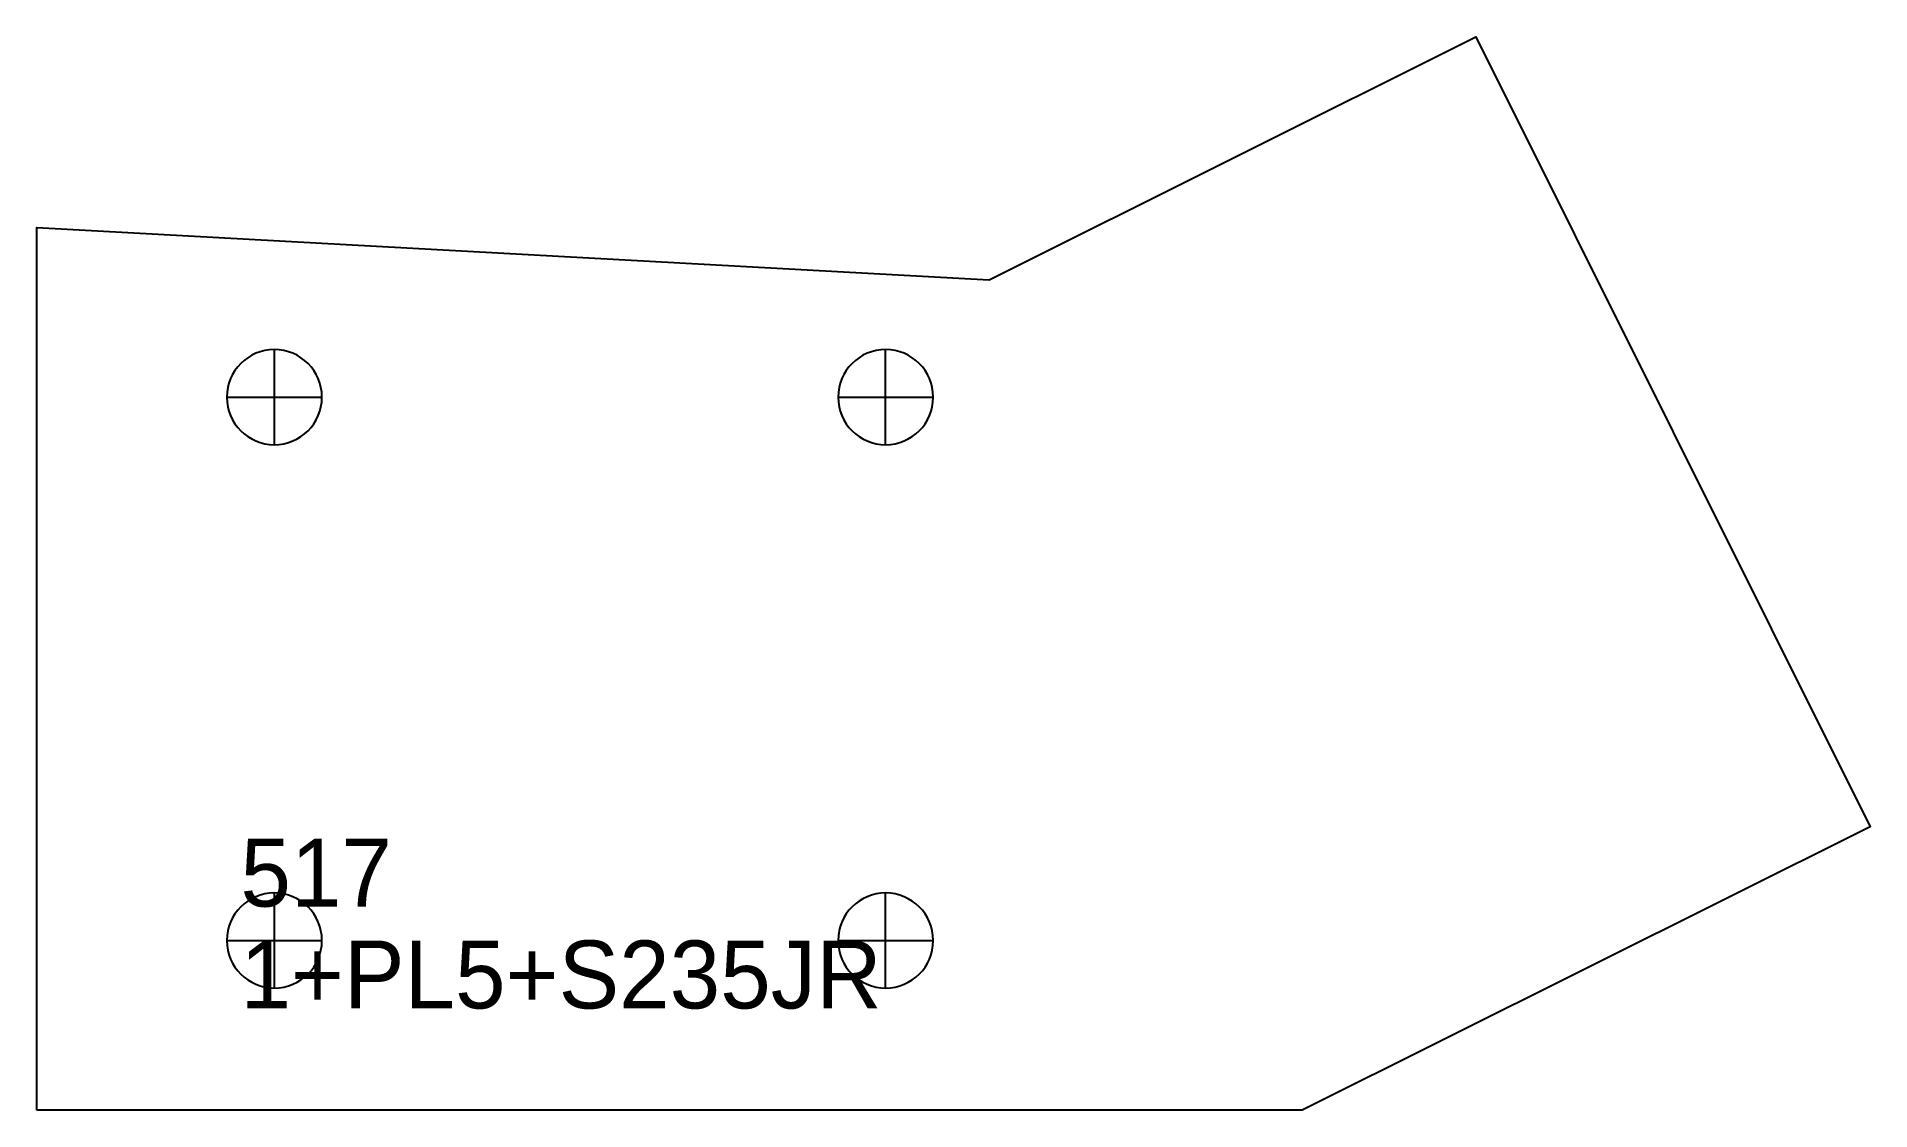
# Model space of a CAD drawing. Extents: x 0 to 270, y 0 to 158.
import ezdxf

# ---------------------------------------------------------------- set-up
doc = ezdxf.new("R2010")
doc.units = 0
for name, color, linetype in [('14', 7, 'CONTINUOUS'), ('CUT', 7, 'CONTINUOUS'), ('SCRIBE', 3, 'CONTINUOUS'), ('TEXT', 7, 'CONTINUOUS')]:
    doc.layers.add(name, color=color, linetype=linetype)

msp = doc.modelspace()

# ---------------------------------------------------------------- linework, layer by layer
at = {"layer": '14', "color": 7, "linetype": 'CONTINUOUS'}
for p, q in [((35, 98), (35, 112)), ((35, 98), (35, 112)), ((125, 98), (125, 112)), ((125, 98), (125, 112)), ((28, 105), (42, 105)), ((28, 105), (42, 105)), ((118, 105), (132, 105)), ((118, 105), (132, 105)), ((35, 18), (35, 32)), ((35, 18), (35, 32)), ((125, 18), (125, 32)), ((125, 18), (125, 32)), ((28, 25), (42, 25)), ((28, 25), (42, 25)), ((118, 25), (132, 25)), ((118, 25), (132, 25))]:
    msp.add_line(p, q, dxfattribs=at)
for points in [[(35, 112, 1), (35, 98, 1)], [(35, 112, 1), (35, 98, 1)], [(125, 112, 1), (125, 98, 1)], [(125, 112, 1), (125, 98, 1)], [(35, 32, 1), (35, 18, 1)], [(35, 32, 1), (35, 18, 1)], [(125, 32, 1), (125, 18, 1)], [(125, 32, 1), (125, 18, 1)]]:
    msp.add_lwpolyline(points, format="xyb", close=True, dxfattribs=at)
at = {"layer": 'CUT', "color": 7, "linetype": 'CONTINUOUS'}
msp.add_lwpolyline([(0, 0), (0, 130), (140.22, 122.28), (211.92, 158.07), (269.98, 41.75), (186.32, 0)], close=True, dxfattribs=at)

# ---------------------------------------------------------------- texts
at = {"layer": 'SCRIBE', "color": 3}
msp.add_text('517', height=10, dxfattribs=at).set_placement((30, 30))
at = {"layer": 'TEXT', "color": 7}
msp.add_text('1+PL5+S235JR', height=10, dxfattribs=at).set_placement((30, 15))

doc.saveas('drawing.dxf')
